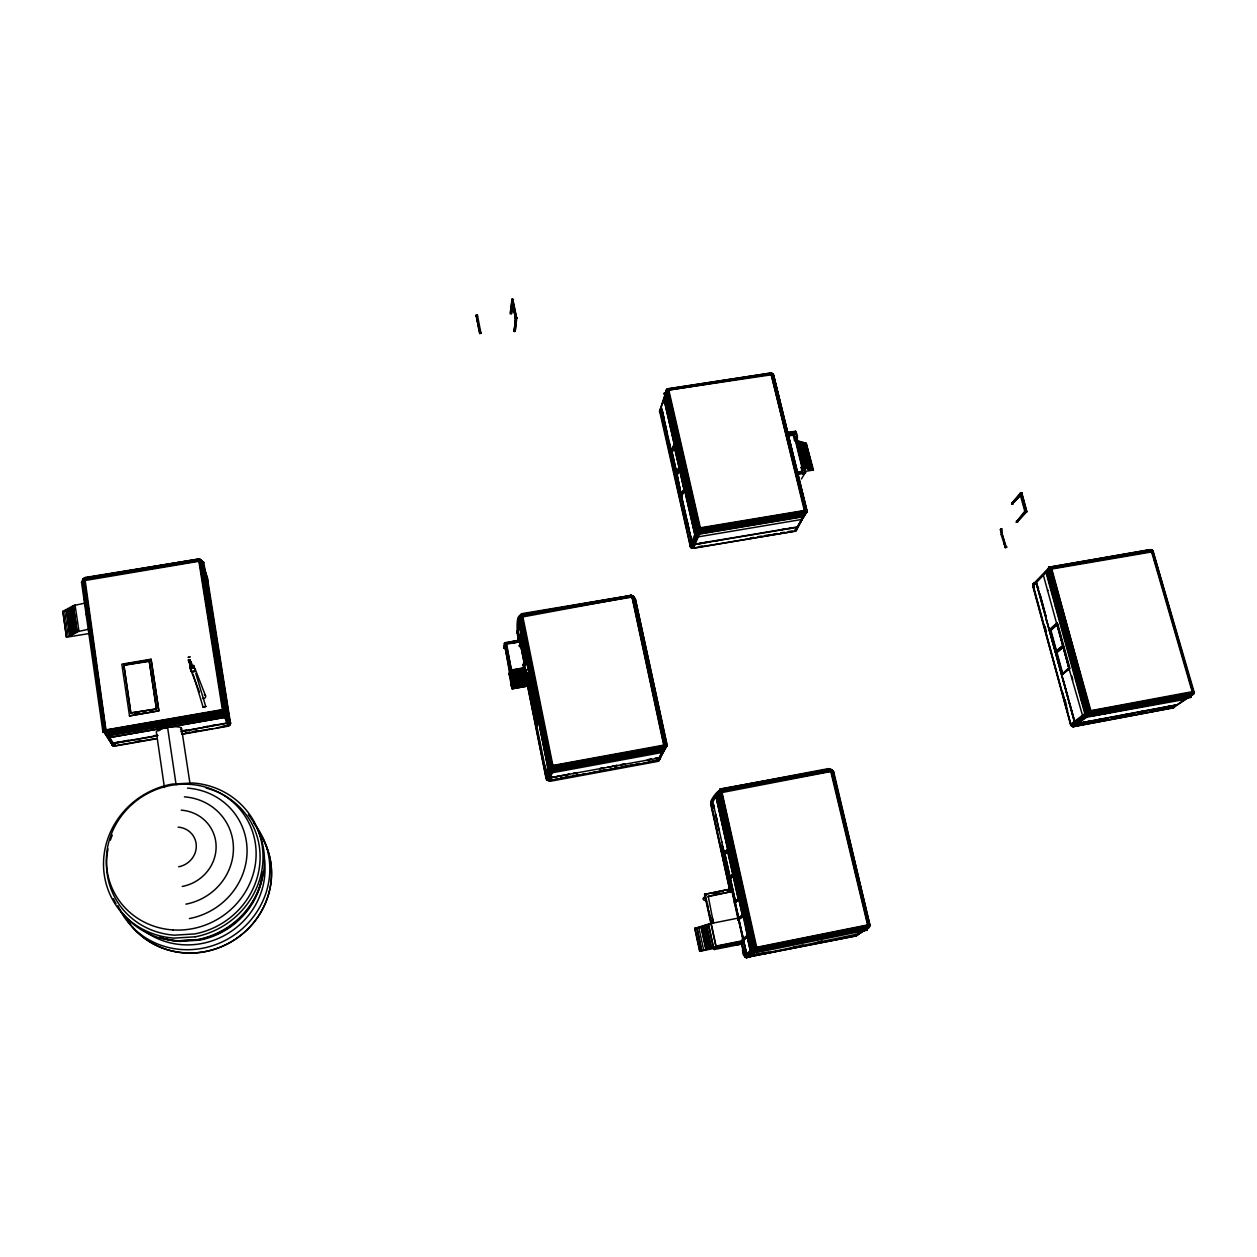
<?xml version="1.0" encoding="UTF-8"?>
<svg xmlns="http://www.w3.org/2000/svg" width="1257" height="1257" viewBox="0 0 1257 1257"><rect width="100%" height="100%" fill="white"/><g stroke="black" fill="none" stroke-linecap="round" stroke-linejoin="round"><path stroke-width="1.5" d="M157.219 738.629L114.34 746.187L106.452 733.648L85.083 579.807L83.528 578.283L198.732 559.349L198.999 560.166L198.81 559.019L85.35 577.45L85.507 578.613M527.154 683.981L511.835 687.092L511.143 680.304L511.128 681.404L526.4 678.434L526.73 680.084L511.238 683.085L510.908 678.356L510.971 679.503M713.74 800.458C704.187 810.089 720.151 783.127 721.989 792.224L756.683 947.291L756.18 950.716L746.202 957.693L744.458 956.168L741.221 942.012M1034.574 584.049L1050.381 567.017L1051.952 568.981L1153.345 551.65L1152.323 552.813M523.54 673.029L510.483 674.742L510.656 677.46L525.976 674.585L510.656 677.46L510.358 674.506L510.373 675.575L510.688 674.585L525.772 671.929L510.232 674.993L525.787 671.961L510.342 674.836L525.819 672.134L526.416 678.481L511.175 681.105C512.275 687.768 509.918 673.359 510.483 675.512L525.756 672.715L510.515 675.638L510.452 674.459L510.499 675.402L525.74 672.542L510.436 675.323L517.585 674.066M510.751 677.57L510.703 676.659L525.992 673.878L510.641 677.193L526.039 674.082L525.882 675.088M526.212 675.826L510.735 679.299L526.259 676.187M526.463 678.073L511.379 680.43L511.096 681.467L526.494 678.073L511.3 680.98L510.106 672.542L510.263 673.453L525.536 670.735L510.263 673.469L525.536 670.688L510.169 673.438L509.965 670.232M526.667 679.738L511.615 683.164L526.683 679.817L511.363 682.252L511.379 683.415L526.714 680.006L511.19 682.96L511.835 684.484L526.934 681.954L527.249 686.133L512.055 688.82L509.321 675.04L510.185 671.097M526.934 684.594L527.123 683.745L511.96 687.029L511.379 684.829L526.934 682.048L526.29 678.78M1034.087 586.469C1031.431 584.819 1035.061 581.064 1033.521 586.453L1071.2 725.666L1072.457 726.499L1089.175 714.133L1090.856 710.676L1050.931 567.881L1049.438 567.378L1032.893 584.458L1033.694 587.098M548.728 779.717L550.676 781.194L658.699 761.223L660.632 757.83M660.711 412.437L659.626 411.636L667.561 388.884L668.881 390.456L700.322 527.799L699.772 531.601L692.764 548.209L690.612 546.402L660.019 409.656L660.742 411.668M1021.8 492.917L1020.354 493.184L1026.136 511.52L1016.332 522.315L1026.136 511.662L1020.81 492.665L1021.8 492.917L1026.828 511.662L1017.337 521.938M1048.904 568.4L1048.605 567.3L1150.941 549.655L1192.123 691.507C1193.914 695.231 1195.046 693.597 1191.997 691.727L1090.856 710.676L1071.357 724.928M204.514 569.468L207.405 578.361L208.599 590.491M700.275 527.641L697.022 529.276L690.077 545.947L691.727 546.355L690.863 547.455L697.289 529.967L700.322 527.799L804.37 510.499L806.774 511.473L804.48 514.223L700.542 531.57L697.729 530.595L665.959 390.377L772.584 374.617L773.558 375.042L806.695 510.766L797.205 528.678L795.791 530.705L794.895 530.281M1073.164 726.64L1090.683 714.259L1091.029 710.645L1089.929 714.29L1073.399 726.562L1072.598 725.745M526.039 670.122L510.169 672.464L525.583 669.824L510.232 672.605L510.436 673.375L510.201 672.369L525.599 669.84L526.055 674.176L510.515 677.429L526.007 673.909L510.641 676.58L510.531 677.444L510.625 674.993L523.525 673.124M511.175 677.146C509.933 674.82 511.112 680.556 511.159 678.544M526.196 676.58L510.735 678.937L510.986 681.184L504.45 643.238L520.084 640.002L505.801 642.673L511.379 670.044L506.461 642.956L506.272 644.322M511.363 680.43L526.369 678.371L511.206 680.477L511.08 681.404L511.049 680.351L511.19 681.404L526.416 678.544M511.395 683.399L511.316 682.268L526.683 680.006M631.517 595.472L633.607 596.494L631.093 595.724L522.331 614.327L520.634 615.679L550.597 766L553.284 767.791L664.026 747.444L665.739 744.867L633.167 596.415L519.55 617.517L549.576 766.707L550.896 768.671L553.253 769.158L664.01 748.795L665.959 747.287L663.727 745.118L631.595 595.331L521.608 613.699L521.765 615.302C521.466 611.923 524.185 616.778 521.969 616.433L552.247 766L664.246 745.715L632.24 597.044L522.723 615.38L521.969 616.433L522.755 616.15M674.239 445.119L674.113 444.255L671.631 453.306L674.223 445.764M665.959 747.287L663.727 745.118L553.049 765.434C544.36 766.817 548.445 791.769 545.569 772.709M511.3 680.838L511.41 683.195L526.62 680.32L511.348 682.598L511.772 684.515L526.903 681.985L511.363 684.719L526.84 682.362L546.057 778.35L547.439 778.853L546.308 779.073M511.536 682.551L511.332 683.399L511.615 682.394M527.044 684.358L511.725 687.076L511.819 686.133L527.107 683.619L511.599 686.652L511.143 682.912L526.683 679.817M511.819 686.133C511.945 687.06 511.159 682.912 511.819 685.096L526.824 682.205M512.055 686.322L511.835 687.265L511.803 686.401L527.123 683.887L511.646 687.06L511.52 684.562L526.903 681.954M674.459 444.459L670.987 452.881L681.137 496.656L681.184 495.682M744.458 956.168L756.683 947.291L867.377 924.979L869.467 927.038L867.471 928.546L756.855 950.873L754.483 950.386L753.084 948.344L718.485 793.214L830.563 771.562C834.821 770.824 830.358 767.587 830.814 771.735L868.351 928.075L855.561 935.994L746.784 957.221M724.126 854.21L738.488 917.201M748.465 936.198L742.478 940.095M1150.941 549.655C1148.018 550.189 1154.853 551.713 1150.579 549.938L1051.025 567.316L1049.548 568.604L1088.578 711.195L1091.186 712.908L1192.39 693.927L1193.836 692.591M516.737 318.351L515.307 317.958L514.286 331.471L515.197 331.361L516.737 318.351L512.84 299.339L511.615 299.465L512.809 299.245M727.63 850.156L727.504 849.276L724.016 854.226M727.944 849.669L739.336 898.959L734.559 903.107L738.362 898.771M510.766 675.213L510.091 672.935L525.505 670.547L510.232 673.265L510.216 672.432L525.63 670.185M510.295 675.386L525.74 672.589L510.468 675.418L510.358 674.506M510.625 677.334L525.976 674.632L510.531 677.334M526.29 676.187L510.892 679.409L510.876 678.513L510.829 679.471L510.766 678.529L511.63 685.128L511.552 684.201L511.63 685.128L526.84 682.315L511.615 684.437L511.599 685.332M511.74 686.306L511.835 687.265L511.52 684.515L526.856 682.441M510.609 676.675L525.96 674.49L510.578 677.177M115.204 745.197L115.141 746.155L115.141 744.553M510.201 672.369L510.326 673.438L525.473 670.704M476.152 315.507L477.346 314.706L480.96 333.341L479.813 333.514L478.87 329.758L476.152 315.507L477.299 315.334M522.771 616.323L552.876 765.45L548.79 780.644L547.989 780.55L546.701 779.607L550.283 768.137L553.049 765.434L553.253 769.158L549.592 780.613L547.298 780.22L548.728 780.566M525.253 668.74L525.127 667.624L509.855 670.311L509.651 674.915M479.813 333.514L476.199 314.863M480.96 333.341L479.86 332.885M516.753 318.272L515.669 318.445L512.023 299.292L510.169 313.873L511.505 313.669L512.935 301.036L511.583 301.224M510.232 673.076L504.34 643.6L518.277 641.981M511.128 678.874L511.049 678.623M526.934 682.048L511.63 685.128L511.552 684.264M729.767 890.302L710.661 803.993L720.968 789.569L756.07 947.872L868.131 925.278L831.301 771.06L721.911 791.234L721.188 792.334L721.989 792.224M206.808 576.774L206.604 578.393M509.713 670.39L509.981 671.238L525.269 668.645M229.167 724.032L230.502 723.545L225.836 710.598L222.395 709.608L106.625 729.798L107.301 733.601L115.047 746.077L115.408 745.197L112.706 745.59L103.655 731.134L82.349 580.97L198.685 561.313C197.349 559.522 200.507 558.752 198.622 559.255M526.274 676.125L511.049 679.047M712.829 801.196L711.525 801.4L712.2 802.814M514.003 331.377L515.889 317.675L514.286 331.471M664.56 398.029L663.775 398.265L684.327 488.659L681.247 496.656L684.861 488.345L674.538 444.695M1034.48 584.096L1034.841 582.745L1033.458 583.594M523.603 665.079C524.562 671.945 528.239 639.892 524.719 665.613L523.933 665.754M523.839 666.226L525.646 656.531L523.525 666.194M665.424 748.104L663.539 745.15L664.01 748.795L657.474 760.721L664.764 748.543L663.727 745.118L666.21 745.668L666.289 746.815L659.485 759.417L657.474 760.721L656.783 759.809M164.431 787.542L156.292 731.794A12.869 3.064 -8.9 0 1 167.48 727.504A12.869 3.064 -8.9 0 1 180.757 727.52L181.448 729.013A12.869 3.064 -8.9 0 1 180.505 729.924M1176.583 705.02L1193.883 693.393C1192.689 689.574 1192.107 693.173 1191.919 695.262L1090.683 714.259L1087.855 713.269L1048.118 568.95C1050.993 565.933 1053.303 570.364 1048.118 570.395L1032.783 586.076L1070.54 724.488L1071.718 724.393M1193.883 692.073L1193.616 694.068L1173.064 707.895L1171.603 707.157L1173.739 707.675L1171.603 707.157M1173.519 705.774L1175.012 706.073L1173.425 707.754M1174.179 705.664L1172.404 707.88L1073.588 726.499L1072.975 725.729M1174.714 705.523L1173.975 707.377L1172.011 707.597M207.405 578.361L207.216 577.403M512.149 299.575L510.483 312.632M670.987 452.881L674.019 444.287M511.505 313.669L512.73 299.197M203.131 707.235L205.755 706.434L203.131 707.235L193.169 674.255M205.739 706.528L195.793 673.453M515.197 331.361L516.407 317.691L512.935 301.036M712.31 801.95L711.038 801.966L719.397 790.323L721.942 792.02L718.627 792.256L718.485 793.214M803.679 516.313L807.308 511.678L773.558 375.042M1051.81 569.201L1051.371 568.415L1151.962 551.163L1192.814 691.444L1192.217 692.481L1090.306 711.179L1051.795 569.012L1048.432 568.761L1088.169 713.033L1090.903 713.976L1192.155 694.98L1192.186 691.696L1193.443 693.958L1191.919 695.262M831.835 769.693L830.563 771.562L829.62 769.143L720.827 789.632M1034.055 586.155L1032.893 584.458M1033.018 585.825L1034.008 584.238M1056.681 623.613L1049.611 629.851L1057.074 623.126L1068.953 668.3M216.361 727.913L229.355 725.572L224.657 712.672L222.395 709.608L198.873 561.298L199.454 559.161M1011.964 504.261L1021.438 494.284L1011.964 504.261L1011.775 503.209L1021.705 492.681M1068.859 668.315L1061.914 674.789L1062.919 674.271L1056.791 651.896M858.06 933.181L857.95 933.967L860.888 932.097M690.863 547.455L697.729 530.595L700.306 527.83L700.542 531.57L693.393 548.335L795.021 531.13L804.48 514.223C803.129 510.625 806.334 509.431 806.287 513.092M228.145 724.551L229.905 724.99L225.239 712.091L222.19 709.639L227.8 725.902M691.114 546.418L693.173 548.036L794.848 531.271L805.203 514.019L771.279 374.775C775.098 373.722 770.635 373.612 769.677 374.099L769.174 373.628M505.455 647.983C502.25 650.607 505.487 640.756 505.581 644.118M504.104 648.219L504.78 643.568M504.261 648.345L504.685 644.652M504.654 648.486L505.974 644.605M504.858 648.471L505.455 644.92M505.613 644.322L506.005 642.453M505.801 643.71L506.115 642.421M806.774 511.473L795.791 530.705M747.962 936.449L743.704 914.185L737.828 919.307L738.299 918.568M738.032 920.093L743.233 913.965M796.467 529.716L796.907 528.223M795.272 529.716L796.577 530.187L797.205 528.678M748.481 936.151L742.903 940.566M633.009 595.991L631.485 597.515L630.731 595.504M710.739 802.453L729.516 888.448M718.407 792.413L719.177 791.454L721.942 792.02L718.894 790.92M538.546 721.141L548.429 770.368L518.214 618.475L519.424 618.271L549.388 767.273L548.052 767.838L549.278 767.618M517.617 628.484L520.021 615.317L521.309 614.202L522.739 616.134C514.082 610.383 517.743 638.289 518.67 641.808M525.127 667.624L525.316 668.488L510.028 671.159L509.242 674.553L509.808 670.672M509.336 674.71L509.933 671.238L510.986 671.442M517.051 633.229L517.271 630.37M517.79 629.804L518.481 626.049M519.487 622.152L518.685 622.294L525.457 656.61L523.383 666.131M711.525 801.4L711.038 801.966M666.21 745.668L664.089 748.056L553.3 768.42L550.707 767.54L520.037 617.046L520.917 614.61L522.739 616.134L520.005 616.354L519.55 617.517M659.391 758.254C659.674 756.274 659.281 762.135 659.909 757.185M511.866 684.609L526.809 682.252M522.142 639.609L520.854 646.287L519.471 646.538L521.466 635.523L522.676 635.319M521.592 636.906L525.049 656.908M512.055 688.82L527.249 686.133M521.906 638.147L522.284 636.183L520.979 636.859L522.425 636.592L526.023 654.488M771.279 374.775L770.918 373.973L668.174 390.251L699.898 528.443L805.046 510.782L771.232 374.602L771.704 372.999L772.568 373.738M660.679 412.013L659.705 410.583M659.831 412.139L660.491 409.153L660.004 410.002M665.644 391.32L668.63 389.261L772.207 373.91L805.517 511.426L699.175 528.851L667.436 390.911C669.604 387.109 668.096 390.738 666.257 391.43L698.232 529.873L700.683 530.705L804.653 513.375L806.538 510.562L804.323 510.326M229.151 723.545L230.487 722.759L225.82 709.796L222.363 709.404M1049.579 629.788L1056.917 623.032L1069.487 668.818M523.226 665.283L524.735 656.405L526.133 656.17M198.92 561.455L202.11 561.502L225.647 711.383L223.149 713.347L107.301 733.601C101.974 734.277 109.343 726.326 103.875 731.904L112.879 745.684M524.798 662.643L525.803 657.788M748.308 936.214L742.62 940.393M525.693 657.285L526.416 656.405M536.44 725.65L536.535 726.625L527.17 679.424M511.992 686.432L511.992 686.715M114.921 744.568L114.34 746.187L113.413 745.951L105.635 733.475L106.421 729.846L105.682 730.207L223.149 709.891L199.376 560.701L84.329 579.556L105.682 730.207M521.074 636.78L522.393 636.451M519.502 616.747L520.147 615.694L522.739 616.134M516.863 632.711L516.926 631.03M517.083 632.208L517.318 630.637M526.667 679.22L528.129 672.731L529.181 672.982M526.777 679.346L528.317 672.621L538.012 720.905L538.719 720.465L536.88 726.075M526.95 679.424L528.537 672.652M528.694 672.809L527.264 679.707L528.804 676.203M537.289 725.996L527.861 679L528.631 675.48M228.475 725.698L230.298 724.299L225.647 711.383L222.395 709.608L228.68 726.075L228.255 725.242L230.298 724.299M805.816 513.626L804.37 510.499L806.35 512.777L804.606 513.877L700.636 531.224L697.902 530.281L665.833 391.037M509.242 674.553L510.766 670.154L505.503 643.741L504.56 643.254M510.845 679.393L526.149 676.439M516.737 318.021L515.873 317.832M533.235 697.714L531.947 703.119L532.748 702.977M532.842 699.803L533.628 696.504M190.42 664.482C194.536 663.775 184.245 653.844 190.42 664.482L191.441 668.441L192.777 668.221L189.634 659.642M192.777 668.221L191.551 665.11L190.216 665.346L189.728 662.172L191.064 661.936L189.76 663.445L190.404 664.482M229.638 724.503L229.748 723.372M230.267 724.441L230.502 723.545M225.663 710.394L223.055 713.065L107.175 733.318L104.85 732.831M536.111 726.342L538.53 719.9L536.802 726.436M536.236 726.53L538.012 720.905M538.122 720.874L536.535 726.625L526.966 678.859M746.862 957.63L756.855 950.873L756.871 947.275L745.511 957.347L741.819 943.944M85.35 577.45L85.256 579.744L82.742 579.367L83.025 582.494L81.516 582.227L82.773 582.022L103.765 729.814M692.104 546.952L691.287 547.879L699.63 528.16M692.12 547.565L692.764 548.209M695.325 530.784L664.262 393.19L665.393 393.001L696.677 530.108L695.325 530.784L696.472 530.595L693.55 517.774L692.403 517.963M546.057 778.35L549.576 766.707L552.813 765.277M659.579 411.228L666.603 389.654M523.069 664.513L524.452 664.277L546.795 775.663M660.318 412.815L659.642 411.573M661.229 407.582L669.415 445.308M662.769 403.434L664.434 398.06M1025.916 511.238L1016.237 522.189M547.423 780.126L552.844 765.466L552.137 765.827M569.374 774.155L550.252 777.879L561.675 775.773M663.68 749.376L663.759 750.916L553.206 771.279L553.064 769.74L663.68 749.376L667.263 745.621L635.225 598.426L634.047 598.631L647.339 659.815M755.944 947.684L756.667 947.322L755.221 950.763L746.202 957.693M632.098 596.242L521.278 615.757L552.326 767.006L665.142 745.7L632.302 595.629M671.112 453.039L674.396 444.365M681.593 496.106L672.118 452.756L674.915 444.632M525.693 657.002L523.273 666.021M630.213 595.127L630.307 596.729M679.613 465.97L676.219 473.465L679.613 465.97L674.978 445.638M548.162 780.11L552.844 765.466M681.153 495.242L677.272 474.753L679.079 469.757M679.676 468.091L677.272 474.753M634.047 598.631L634.094 597.515L631.721 597.672M634.298 597.656L665.864 746.202L667.058 745.982L635.225 598.426M734.748 903.202L739.336 898.959M681.954 496.044L684.861 488.345M515.779 317.785L511.96 299.637M103.86 731.668L104.3 732.58L106.421 729.846M515.621 317.832L511.709 299.527M661.418 407.551L691.994 542.176L691.35 542.883M835.732 785.405L833.171 771.484L830.814 771.735M796.859 527.327L694.854 544.438L710.394 541.547M803.742 515.574L804.009 516.658L700.243 533.989L700.196 532.402L804.009 515.071L804.276 516.171L700.448 533.502M1032.767 584.709L1033.175 583.829L1033.647 585.338M867.471 928.546C865.523 923.534 871.887 925.671 867.676 927.917L757.044 950.245L754.97 949.821L753.744 948.029L719.177 791.454L721.157 789.71L829.809 769.284M869.64 926.11L856.488 935.742L855.2 934.689M526.777 678.937L536.33 726.593L537.917 720.905L528.223 672.668L528.349 673.516M773.306 374.382L771.232 374.602L770.84 373.078L771.672 373.03M710.724 802.642L711.069 801.746M795.917 529.763L795.54 531.067M802.045 471.108L801.149 467.447L802.437 467.243L795.87 440.421L794.581 440.626L793.246 435.173L794.188 433.256L786.662 434.466M788.092 432.408L795.587 431.214L795.932 434.482M794.581 440.626L796.639 438.866L795.524 441.113L801.636 466.127M795.587 431.214C800.096 439.117 794.974 444.397 794.188 433.256M795.524 441.113L798.823 441.223L805.046 468.657L806.868 468.358L800.3 441.616L798.823 441.223M869.781 926.315L869.671 924.665L867.361 924.806M806.083 467.243L800.3 441.616M801.432 442.715L803.239 442.417L809.807 469.097L807.984 469.395L801.777 442.024L799.955 442.323M802.893 443.108L804.716 442.825L811.268 469.474L809.445 469.772L803.239 442.417M804.37 443.501L806.177 443.218L812.745 469.851L810.922 470.149L804.716 442.825M806.177 443.218L813.468 470.039L805.266 471.391M801.982 465.074L803.82 464.76L801.982 465.074L803.459 471.108L797.786 472.035M801.149 467.447L803.097 465.2M804.904 470.259L803.647 465.106M806.868 468.358L808.345 468.735L801.777 442.024M801.432 478.964L805.423 472.381M803.82 464.76L805.423 473.182L797.472 474.235M114.701 744.521L113.79 745.92L112.706 745.59M812.745 469.851L806.46 445.481M801.306 518.874L801.479 519.597M800.128 522.645L802.752 517.963M1026.765 511.835L1021.485 492.587M229.701 725.116L230.188 723.168L206.635 577.466M673.941 444.35L684.028 488.69L680.964 496.562L684.515 488.454M1112.241 710.928L1089.363 715.233L1089.678 716.364L1190.74 697.399L1192.909 692.544M82.742 579.367L82.365 580.451L85.052 579.776C81.658 579.273 82.868 577.654 85.052 579.776L84.266 580.09L85.083 579.98M83.402 578.864L104.268 730.396L106.924 732.187L222.756 711.965L224.563 710.551L201.183 561.25L198.59 559.522M859.631 932.05L858.044 934.077M866.544 929.143L866.827 930.384L868.398 926.456M1090.18 711.022L1088.468 713.787L1071.75 725.87L1072.661 726.405M665.707 392.027L668.928 390.628M525.426 656.814L526.432 656.563M718.863 792.554L720.151 788.972L829.62 769.143M700.306 527.83L691.334 547.722M720.198 790.496L720.151 788.972M720.23 789.82L710.786 803.537M869.671 924.665L833.752 771.971L832.574 772.191M711.383 805.391L712.012 805.878L710.692 803.961M510.688 675.386L525.725 672.542M190.216 659.768L189.65 661.323L188.644 660.035M748.025 936.056C749.156 933.244 747.428 935.365 742.29 939.278L743.311 938.948L738.503 919.103M869.467 927.038L855.766 935.994L747.459 957.174M856.41 934.47L855.608 935.208M857.62 934.689L856.284 935.742M738.189 898.849L738.927 899.305M106.389 729.641L103.655 731.134M1011.696 503.476L1020.48 492.885M1033.034 584.096L1033.615 583.295M1049.705 567.237L1048.385 568.305L1051.763 569.012L1048.024 569.672L1032.798 585.149L1034.071 585.966M1000.383 529.558L1001.86 528.914L1000.383 529.558L1001.232 534.681L1005.27 547.659L1006.763 547.015L1005.27 547.659M723.561 853.786L727.504 849.276L738.566 899.462L734.559 903.107M727.614 849.261L723.576 853.959L727.803 849.355M723.796 854.179L727.913 849.543M724.378 853.817L726.86 851.319M725.069 854.399L728.4 850.549L724.283 854.556L725.069 854.399L730.128 877.119L729.327 877.276L733.224 873.804M719.601 790.244L718.705 793.041L754.059 949.663L756.965 950.653L867.613 928.326L868.98 927.635L867.409 925.011L869.828 925.655L869.813 924.743M1016.662 521.514L1024.769 511.238L1020.181 494.504M704.564 894.387L732.422 888.652L704.564 894.387L715.94 946.694L699.63 951.298L694.697 928.452L711.619 923.078L708.917 910.681M703.292 899.069L705.727 896.901L704.768 895.455L706.355 895.141M1152.905 551.336L1151.836 550.236L1153.203 552.012L1193.443 692.717M719.931 789.302L828.63 768.577M1194.119 692.261L1192.123 691.507M706.843 901.976L706.104 898.598M730.128 877.119L732.187 874.919M730.458 878.706L733.868 875.092L729.673 878.863L730.458 878.706L735.565 901.678L734.764 901.835L739.037 898.299L734.465 902.557M833.752 771.971L832.26 772.521M1070.807 725.132L1070.634 724.252L1087.085 711.918L1090.793 710.488M667.923 388.916L770.588 373.078L667.373 388.837L667.436 390.487L668.881 390.456L667.027 389.214L666.32 390.189M1048.605 567.3L1147.987 549.938M698.751 927.289L703.7 950.151M510.405 675.229L526.463 672.259M1038.911 593.367L1039.932 593.728L1046.107 617.108L1040.246 595.551M1048.165 590.319L1047.442 590.444M200.036 559.365L198.889 561.266C201.874 559.664 199.219 558.627 201.639 560.339L203.367 565.823M704.847 894.057L711.179 923.047M707.707 896.728L733.004 891.276L708.225 896.147L713.442 923.015L712.216 917.374M734.434 902.919L738.252 899.352L727.175 849.575M83.826 578.456L83.103 578.786M1049.878 630.024L1057.546 623.378L1069.911 668.425L1061.914 674.789M1051.151 630.181L1057.498 624.336L1050.412 630.307L1056.1 651.079L1063.265 645.297L1056.823 650.953M1151.553 551.76L1153.078 551.132L1151.491 551.587L1151.396 549.749M747.192 936.591L748.009 936.418L743.201 913.43M737.906 918.836L743.421 913.902M1090.856 710.676L1071.215 725.682M723.655 853.644L738.158 919.417L743.233 914.687M742.62 916.243L743.406 915.52L737.875 920.234L743.138 916.447M743.264 915.332L742.447 915.489L715.987 796.639M756.667 947.322L744.961 956.797M716.191 946.065L743.924 940.487L744.16 942.373L743.767 940.629M714.039 948.391L714.29 949.506L716.899 947.197L716.647 946.097L714.023 948.407L699.63 951.298M1057.2 652.399L1063.673 646.742L1056.477 652.54L1062.212 673.516M684.405 488.627L663.806 398.155M742.746 939.168L732.407 891.669M742.541 940.252L748.025 935.648M1061.835 674.349L1068.749 668.048M1061.851 674.71L1069.079 668.803L1043.373 575.219M744.018 941.76L740.719 944.211L740.483 943.096L742.746 942.184L738.975 943.08M720.56 806.146L717.857 794.078L716.663 794.298L751.152 949.145L752.644 948.689L718.093 793.748L716.883 793.984L751.419 948.941M743.107 939.78L746.045 953.922L749.706 956.388L858.264 933.935M744.537 944.494L746.422 953.843L745.212 948.375M753.807 952.24L753.996 953.073L867.173 930.164M190.388 656.908L188.063 657.317L189.163 657.38M1050.773 585.636L1046.908 571.621L1045.808 571.809L1084.665 713.112L1086.268 712.53L1047.364 571.165L1046.264 571.369L1085.152 712.735M1069.503 702.6L1074.656 721.439L1073.651 721.989M1082.607 715.704L1069.141 669.085M1085.215 717.401L1186.027 699.206M1089.678 716.364L1191.306 697.022M1193.443 693.958L1091.076 713.505L1088.609 712.672L1048.935 569.908L1050.066 567.268M1025.571 511.52L1020.778 493.121M1182.947 700.07L1186.105 697.949M665.456 747.852L553.284 768.875L550.425 767.901L519.66 616.527M586.013 773.762L549.403 780.534L657.49 760.721L658.982 759.982L666.446 746.045L666.147 744.945L663.696 744.914M657.678 760.076L658.527 760.014M868.807 925.435L870.347 924.963M795.272 531.035L796.325 530.533M1049.611 629.6L1050.711 629.663L1056.289 650.042M666.587 389.497L667.561 388.884M112.69 743.94C110.066 743.28 112.816 746.092 114.026 744.961M631.674 597.484L633.858 596.855L634.314 597.861M511.819 299.685L515.307 317.958M84.47 596.447L84.753 600.249M1174.745 706.717L1173.284 706.748M720.057 789.883L720.968 789.569M721.392 790.056L719.695 792.664L754.891 948.925L757.075 949.648L868.728 926.818L869.325 924.649L832.134 770.337L830.029 769.63L720.418 790.182M691.837 546.654L690.329 546.826M1049.438 567.378L1050.695 567.08M1172.765 707.99L1073.887 726.609C1071.844 725.022 1075.489 727.347 1072.944 726.53M522.048 613.982L521.231 614.327L522.174 614.045M794.628 531.24L795.712 530.91M668.205 388.712L667.624 389.906M668.41 388.884L666.791 391.147L698.138 528.396L700.699 530.061L804.621 512.746L806.161 511.473L772.866 374.162M756.62 947.118C747.648 948.124 742.101 966.036 742.604 945.83M832.888 770.745L830.767 771.531L830.233 769.158L831.207 769.378M201.167 560.119L198.889 561.266C202.031 561.313 201.623 559.255 201.733 561.329L225.254 709.482L224.752 711.478L107.049 732.831L104.944 732.407L103.86 730.663M751.686 955.477L768.813 952.005M799.263 945.861L803.066 945.091M818.291 942.012L822.109 941.242M751.529 955.603L764.837 952.916M793.371 947.149L797.174 946.38M818.103 942.153L821.905 941.383M749.266 956.797L753.116 956.027M762.716 954.079L778.099 950.968M787.715 949.019L803.082 945.924M812.698 943.976L822.314 942.027M843.447 937.753L853.063 935.821M718.156 946.034L742.903 941.069L742.463 939.12M718.8 946.82L722.618 946.05M726.42 945.28L741.661 942.231M744.317 942.231L716.427 947.935L711.242 923.455L738.252 918.081M714.29 949.506L740.75 944.196L733.098 945.405M751.152 949.145L752.377 948.909L726.31 831.961L725.1 832.197M751.073 950.418L750.303 946.914L751.12 950.371L750.256 950.575L746.988 935.601L750.319 950.528L754.059 953.042M866.89 928.923L756.4 951.219L756.415 952.68L756.133 951.423M746.595 953.717L712.798 801.526M711.022 923.188L713.992 922.481M694.697 928.452L703.951 926.613M748.606 933.354L747.475 929.677L746.265 929.913L747.381 933.605L748.606 933.354L748.889 934.611M742.95 913.666L744.411 913.195L744.443 914.672M714.243 892.989L723.325 891.213M726.955 890.49L732.391 889.422M714.102 893.146L717.731 892.439M726.797 890.647L732.234 889.579M721.864 842.379L721.691 841.562M722.744 846.338L731.998 889.83M715.563 813.986L719.067 830.5M1082.466 723.938L1086.252 723.231M1122.297 716.443L1126.083 715.72M1107.448 719.758L1072.457 726.499M1111.251 719.035L1134.034 714.746M1137.836 714.039L1147.327 712.248M1151.113 711.541L1172.105 707.581M720.497 811.566L721.707 811.331L722.964 816.956M1084.665 713.112L1085.781 712.892L1051.245 587.396M1190.976 695.891L1089.85 714.872L1090.165 716.019M1116.059 710.221L1138.936 705.931M1142.754 705.208L1152.292 703.417M1156.094 702.71L1178.972 698.405M1182.79 697.698L1190.41 696.268L1190.74 697.399M1102.279 714.196L1106.066 713.489M1039.46 593.273L1036.004 582.714L1074.656 721.439M1091.092 720.905L1077.406 723.655L1176.803 704.957M1098.429 719.695L1102.578 718.753M1125.188 714.667L1129.006 713.945M1138.575 712.138L1142.723 711.195M1165.333 707.11L1169.151 706.387M1081.02 699.882L1082.151 699.662M554.856 769.724L634.911 754.986M638.729 754.294L663.492 749.738L663.759 750.916M553.3 770.934L663.947 750.57M565.414 769.52L569.295 768.75M613.605 760.642L617.486 759.872M627.102 758.16L630.983 757.39M552.09 772.804L661.999 752.487M573.192 773.448L576.994 772.741M599.856 768.53L603.674 767.823M613.196 766.063L617.014 765.356M620.817 764.665L624.635 763.957M647.496 759.731L651.315 759.039M655.117 758.332L658.904 758.238M1075.709 680.556L1076.825 680.351M565.493 775.066L569.295 774.375M573.113 773.668L576.916 772.961M599.778 768.75L603.58 768.043M607.398 767.336L616.92 765.576M620.722 764.885L624.525 764.177M647.386 759.951L651.189 759.259M655.007 758.552L658.809 757.845M659.014 758.018L550.315 777.674M560.826 778.067L570.442 776.292M574.292 775.569L578.141 774.862M601.239 770.588L605.088 769.881M614.704 768.106L618.554 767.399M622.404 766.691L632.035 764.9M635.885 764.193L639.734 763.486M649.35 761.711L653.2 761.004M589.863 773.055L639.939 763.8M643.804 763.093L655.353 760.956M1049.736 630.26L1070.634 708.037M536.378 725.226L537.179 725.085M525.52 670.594L510.326 673.438M1055.33 606.424L1056.43 606.22M532.449 701.453L531.648 701.595L533.738 696.064M1046.61 621.524L1046.264 618.963M1047.49 623.425L1062.306 676.219M526.479 656.861L525.52 657.301M104.048 731.763L102.76 731.983L104.284 732.124M226.056 710.456L227.454 710.614L226.197 710.833L201.89 560.779M1051.276 567.598L1055.094 566.938M1058.928 566.263L1062.746 565.603M1072.315 563.922L1076.133 563.262M1079.967 562.586L1083.785 561.926M1087.619 561.25L1091.437 560.591M1108.658 557.574L1112.476 556.914M1116.31 556.238L1120.128 555.578M1123.947 554.903L1127.78 554.243M1137.349 552.561L1141.167 551.902M1144.986 551.226L1148.819 550.566M106.107 735.046L106.955 734.905L106.154 735.125M111.763 733.915L107.913 734.591L108.086 735.816L223.715 715.579L223.385 714.007L107.693 734.229L108.086 735.816M115.628 733.255L140.674 728.871M144.524 728.196L161.87 725.163M165.72 724.488L169.569 723.812M173.419 723.136L190.765 720.104M194.615 719.428L219.676 715.06M226.48 714.07L227.313 713.929L225.741 704.187M107.866 735.439L223.715 715.579M138.333 731.668L142.151 730.993L138.364 731.747M163.221 727.316L159.388 727.976L170.921 726.043M167.055 726.64L170.873 725.965M511.615 668.834L510.719 670.358L505.235 643.568L518.575 642.076M509.808 670.515L525.175 667.86M525.206 668.096L510.389 670.704L504.968 643.411M109.736 739.823L110.317 741.033M157.565 735.534L113.319 743.311L128.654 740.216M153.668 735.816L157.518 735.141M182.516 730.757L186.366 730.081M203.681 727.033L207.531 726.357M211.38 725.682L215.214 725.006M113.271 742.918L121.096 741.787M153.794 736.052L157.628 735.376M203.775 727.269L207.625 726.593M182.579 731.15L226.826 723.372M109.893 741.111L113.46 743.547L157.691 735.769M180.772 731.715L226.763 722.979M136.165 741.52L139.983 740.844M185.737 732.8L189.54 732.124M193.358 731.464L197.176 730.788M221.955 726.436L225.757 725.76M155.287 738.645L115.22 745.7L113.146 744.992M182.014 733.947L212.543 728.589M181.982 734.308L227.941 726.2M520.131 675.905L516.328 676.58L520.162 676.03M514.647 678.859L518.45 678.183M521.388 635.948L522.598 635.743M522.472 637.943L521.074 638.179L524.845 657.662M505.675 644.307L519.958 641.84L524.09 662.47M504.654 645.124L506.225 644.857M519.785 645.092L520.587 644.951M130.744 712.955L156.544 708.917L130.744 712.955L123.783 665.22L149.222 660.899L156.544 708.917M134.845 713.112L138.49 712.483M142.135 711.855L145.781 711.211M149.442 710.582L153.087 709.954M135.033 713.473L138.679 712.829M158.932 710.802L129.518 715.909L158.932 710.802L151.06 659.218L121.819 664.167L129.518 715.909M525.52 651.173L524.326 651.377L525.143 654.614L526.353 654.41M526.667 655.164L525.379 655.777L526.589 655.573M195.165 670.657L191.331 671.301L189.791 666.131L193.641 665.472L195.165 670.657L193.641 665.472M1001.232 534.681L1002.3 534.492L1006.354 547.486M518.135 618.915L519.33 618.711M633.874 599.086L635.068 598.882M1003.683 543.731L1004.752 543.543M518.01 629.081L519.817 641.18M1004.987 546.591L1006.056 546.418M123.862 664.293L151.264 659.658M1026.042 511.96L1026.828 511.662M123.783 665.22L149.426 661.339M1016.473 520.791L1017.714 520.587L1018.06 521.828M191.221 662.958L191.425 664.042L190.168 660.946M189.838 664.356L188.409 660.082M189.791 666.131L190.106 668.237L193.971 667.577M1000.666 530.627L1001.735 530.438L1002.3 534.492M630.951 595.441L520.917 614.61M781.634 529.59L785.484 528.946M789.333 528.301L793.183 527.657M694.854 544.438L702.553 543.15M706.403 542.505L710.252 541.846M714.102 541.201L717.951 540.557M789.16 528.616L793.01 527.971M698.593 546.669L702.412 546.025M750.146 538.012L753.98 537.368M757.798 536.723L761.616 536.079M765.434 535.435L769.253 534.791M773.071 534.162L776.889 533.518M780.707 532.874L784.525 532.23M788.343 531.585L792.161 530.941M88.084 629.348L76.944 631.815L73.267 605.685L84.376 603.219M73.597 606.267L71.523 606.597L75.184 632.711L77.258 632.365L73.267 605.685M71.853 607.194L69.795 607.524L73.44 633.622L75.499 633.277L71.523 606.597M807.308 511.678L806.177 511.866L806.538 510.562M70.109 608.105L68.051 608.451L71.68 634.518L73.754 634.188L69.795 607.524M68.365 609.032L66.307 609.362L69.936 635.429L72.01 635.084L68.051 608.451M70.266 635.979L68.208 636.325L64.578 610.289L66.637 609.944L69.936 635.429M66.574 610.713L62.85 611.201L66.464 637.22L90.363 633.355M701.909 532.559L801.809 515.889M695.624 534.351L694.822 534.571L684.499 489.287L694.854 534.476L698.311 536.849L801.526 519.502M87.55 614.422L86.293 614.626L87.801 614.877M202.691 563.026L203.775 562.335L202.11 561.502M803.569 468.28L805.391 467.981M683.855 488.03L679.927 467.368M797.347 473.7L800.898 473.119M798.195 473.81L805.737 472.585M205.897 574.543L229.12 720.198L224.233 688.71M688.129 499.218L689.276 499.029L665.22 393.582L664.089 393.755M514.207 675.009L518.025 674.396M84.957 577.984L198.81 559.019M669.023 442.731L669.588 443.485M669.934 445.041L688.679 529.166M787.369 432.848L792.664 431.999M789.27 433.099L792.806 432.534M788.375 434.513L794.015 433.618L795.477 439.604M796.058 434.199L794.99 432.188M787.62 436.085L793.246 435.173M795.65 439.243L797.488 438.96M671.741 427.333L672.872 427.144M667.577 409.059L668.708 408.871M725.462 946.615L729.311 945.987M515.071 317.88L516.721 317.864M478.87 329.758L480.017 329.585M479.593 332.445L480.755 332.272M514.93 330.135L513.799 331.172M476.356 316.56L477.519 316.387M477.047 320.755L478.194 320.582M857.133 935.287L855.514 934.47M829.431 769.205L830.516 769.237M114.214 746.108L115.251 746.014M504.764 646.946L503.978 648.046M630.825 595.378L631.658 595.409M692.497 547.643L693.503 548.178L692.528 548.068M855.561 935.994L857.368 934.737M770.242 372.889L771.075 372.873M770.101 373.109L771.154 373.062M114.481 746.061L111.7 744.411M1069.188 668.834L1056.728 623.063M712.389 803.946L710.661 804.134M746.187 957.488L747.098 957.85M199.36 559.224L200.224 559.318M1072.315 726.389L1073.399 726.562M1150.689 549.592L1151.569 549.796M1150.422 549.733L1151.679 550.016M671.458 452.661L681.42 496.562M521.372 636.592L519.471 646.538M1151.161 549.89L1152.15 550.252M1152.041 550.582L1050.271 568.667L1090.369 712.138L1193.427 692.277L1152.323 550.817M666.147 744.945L633.858 596.855M1081.853 715.83L1085.514 718.093M1073.981 721.738L1077.5 724.032M189.854 659.721L191.63 664.057M1071.985 726.075L1070.933 724.959M691.35 547.879L690.329 546.622M745.574 957.331L744.615 956.121M104.268 732.312L104.897 733.114M1152.575 550.597L1153.36 551.807M633.465 596.305L634.047 596.949M748.072 935.805L742.321 940.236L742.557 941.352M112.313 745.181L111.7 743.814M189.728 662.172L190.184 662.91L188.943 659.752M66.464 637.22L62.913 611.311M1033.191 586.548L1070.775 724.519M1070.634 724.252L1070.995 725.069M190.106 668.237L199.47 692.088M189.87 661.229L191.551 665.11L191.064 661.936M773.165 374.225L773.526 375.309M195.134 669.023L205.488 695.655M832.763 770.73L833.108 771.625M659.878 412.296L690.25 546.308M690.077 545.947L690.486 546.936M546.009 778.209L546.528 779.104M204.514 570.788L205.582 576.24M204.357 568.29L207.436 578.11L230.44 722.964M1153.14 551.572L1194.04 691.743M1153.423 554.95L1156.126 564.252M1158.294 571.699L1159.912 577.277M1160.997 581.001L1167.486 603.344M1169.654 610.792L1171.273 616.386M1172.357 620.11L1178.846 642.453M1181.014 649.9L1182.633 655.478M1183.717 659.202L1186.419 668.52M1188.588 675.967L1191.29 685.269M1154.476 560.261L1156.11 565.854M1185.807 698.452L1185.917 699.285M1177.149 704.721L1077.705 723.435M103.875 731.904L82.553 580.718M1049.061 566.844L1049.359 567.944M1045.353 572.014L1045.478 572.831M1071.891 676.282L1072.802 680.037M1050.082 629.568L1062.432 674.695M1049.972 629.537L1062.354 674.789M1070.823 708.728L1074.311 721.502L1036.287 582.431L1038.612 588.842M1049.768 629.537L1062.259 674.852M1063.328 679.99L1068.481 698.829M1012.859 502.816L1013.205 504.057M1044.913 626.143L1046.468 631.815M1065.025 699.835L1066.564 705.491M1062.511 692.088L1065.088 701.532M1066.125 705.303L1067.664 710.975M1001.452 529.386L1001.735 530.438M1000.776 529.103L1005.679 547.204M798.918 443.705L804.606 466.881M796.482 435.896L797.315 439.306M797.347 440.814L803.474 465.828M797.441 443.297L803.129 466.504M802.5 472.946L802.799 474.188M773.401 374.822L807.025 512.165M773.558 378.184L775.396 385.71M776.323 389.481L779.073 400.779M781.367 410.191L785.499 427.129M786.426 430.9L789.176 442.197M791.47 451.609L792.853 457.265M796.529 472.318L804.339 504.324M797.032 527.013L694.995 544.124M667.121 433.319L662.188 410.913M833.03 771.405L870.001 925.199M837.995 794.864L839.346 800.52M840.257 804.307L842.064 811.865M842.96 815.636L845.678 826.98M846.574 830.751L848.381 838.309M849.276 842.08L851.995 853.424M852.89 857.195L854.697 864.753M855.608 868.54L858.311 879.869M860.574 889.312L864.627 906.328M866.89 915.772L868.697 923.329M828.316 768.907L828.599 770.101M699.976 532.889L700.243 533.989M698.185 536.016L698.311 536.849M689.7 500.899L693.126 515.889M664.262 393.19L695.53 530.297M689.763 508.881L690.58 512.542M673.783 444.679L683.777 488.58M688.82 529.826L691.649 542.238M672.385 453.196L676.957 473.339M662.376 410.882L664.042 418.251M687.28 521.404L688.867 529.26M689.857 532.732L691.869 542.49M669.211 443.532L691.649 542.238M661.575 416.271L662.879 422.006M672.872 466.033L674.176 471.768M682.865 510.043L684.594 517.711M685.458 521.529L686.762 527.28M723.796 820.711L725.886 830.091M745.904 922.622L747.475 929.677M740.074 901.033L740.876 904.6M742.966 915.599L747.302 935.067M716.034 796.577L742.494 915.442M724.77 853.739L729.767 876.192M730.176 878.077L735.612 902.557M713.583 805.014L714.322 808.345M715.971 815.809L716.789 819.47M713.395 805.046L714.133 808.377M723.372 850.015L735.046 903.092M738.723 919.181L743.186 939.246M720.654 844.453L722.351 852.105M729.877 888.448L711.163 803.694M707.377 903.594L708.147 907.13M708.539 924.225L713.536 947.181M708.304 924.461L713.3 947.401M706.497 924.822L711.493 947.762M706.245 925.073L711.226 947.998M648.172 663.633L666.053 745.841M704.831 925.356L709.828 948.281M704.58 925.608L709.561 948.516M702.977 925.922L707.958 948.831M702.757 926.158L707.722 949.051M701.155 926.472L706.12 949.365M700.919 926.708L705.884 949.585M696.944 927.635L701.705 950.685L696.771 927.823M694.964 928.185L699.913 951.046M510.028 671.222L509.855 670.232L509.981 671.238M521.608 613.699L521.844 614.862M552.954 770.07L553.206 771.279M521.624 632.695L522.346 636.231M521.608 632.774L522.503 637.346M524.672 648.879L525.41 652.524M548.099 764.539L548.869 768.326M518.214 618.475L548.162 767.508M526.086 659.124L538.279 720.764M521.325 636.828L525.159 656.657M528.05 672.825L537.697 720.874M519.047 634.219L519.722 637.645M519.078 634.958L519.832 638.697M526.73 674.082L527.5 677.916M545.271 766.016L547.125 775.789M520.492 644.134L523.855 660.915M536.739 728.683L539.803 744.003M541.736 753.572L543.653 763.14M517.507 634.801L518.654 640.551M527.484 684.594L546.292 778.429M83.873 596.352L84.675 600.752M1056.76 624.101L1056.901 624.902M674.585 445.559L674.726 446.361M1194.024 691.586L1194.15 692.466M209.212 594.357L209.825 598.206M210.438 602.056L212.292 613.605M214.224 626.882L214.931 631.045M215.466 634.644L217.492 646.334M219.331 657.898L221.106 669.808M221.782 673.296L222.332 677.554M223.008 680.995L223.62 684.861M203.775 562.335L227.454 710.614M204.2 568.777L207.311 588.213M207.892 591.984L211.317 613.353M211.899 617.14L216.235 644.291M216.817 648.078L219.928 667.514M220.509 671.301L225.16 700.385M190.954 665.283L191.441 668.441M744.663 916.149L745.118 919.087L743.908 919.338L743.217 914.907M181.527 728.18L190.121 784.494M176.121 784.792L167.652 727.866A11.282 2.687 -8.9 0 0 164.824 728.463M151.06 659.218L158.728 710.409M151.5 673.563L152.081 677.366M153.888 690.297L154.454 694.1M149.222 660.899L156.339 708.508M124.003 665.644L130.964 713.347M85.555 605.56L86.089 610.698M86.372 613.903L86.529 615.082M81.516 582.227L102.995 732.344M75.011 604.758L79.002 631.47M659.564 410.945L659.626 411.903M230.487 722.759L230.455 723.718M705.837 898.127A1.666 1.618 53.5 0 1 705.963 895.283M706.418 899.289A1.65 1.618 53.8 0 1 704.658 900.373A1.65 1.618 53.8 0 1 703.244 898.786A1.65 1.618 53.8 0 1 704.517 897.152M158.649 730.82A11.282 2.687 -8.9 0 1 160.158 729.987M206.148 788.029A77.793 73.849 -30.4 0 1 259.885 862.758A77.793 73.849 -30.4 0 1 194.788 933.92L174.534 935.177A77.793 73.849 -30.4 0 1 108.023 848.946M110.38 840.179A77.793 73.849 -30.4 0 1 112.282 835.104M178.164 827.137A20.835 19.751 -29.4 0 1 196.296 845.93A20.835 19.751 -29.4 0 1 178.683 866.764M181.244 810.168A40.114 38.04 -29.5 0 1 216.11 846.338A40.114 38.04 -29.5 0 1 182.265 886.452M184.433 796.859A56.408 53.485 -29.7 0 1 233.425 847.721A56.408 53.485 -29.7 0 1 185.926 904.144M187.513 788.108A68.569 65.05 -29.9 0 1 247.063 849.936A68.569 65.05 -29.9 0 1 189.398 918.568M248.336 814.646A79.992 75.986 -30.7 0 1 197.333 939.608L176.499 940.896A79.992 75.986 -30.7 0 1 118.849 908.277M115.958 903.594A79.992 75.986 -30.7 0 1 113.444 898.739M253.647 822.911A80.118 76.174 -31.4 0 1 230.392 937.502A80.118 76.174 -31.4 0 1 117.891 905.637M264.143 857.965A75.216 71.508 -31.3 0 1 227.36 933.81A75.216 71.508 -31.3 0 1 143.235 930.07M262.886 872.688A76.111 72.325 -31 0 1 199.47 940.157L179.657 941.383A76.111 72.325 -31 0 1 160.425 937.518M262.634 872.091A76.237 72.45 -31 0 1 199.093 939.67L179.264 940.896A76.237 72.45 -31 0 1 166.835 939.01M163.363 938.099A76.237 72.45 -31 0 1 160 937.031M204.31 694.618A2.137 2.011 -17.6 0 1 205.52 697.211A2.137 2.011 -17.6 0 1 202.754 698.436M192.761 667.844A2.247 2.121 -16.4 0 1 195.275 670.295A2.247 2.121 -16.4 0 1 191.912 671.772A2.247 2.121 -16.4 0 1 191.692 668.315M83.543 579.776L105.211 730.93L223.715 710.566L200.146 560.465L85.005 578.44L83.543 579.776M868.854 925.168L867.581 926.645L757.044 948.925L755.457 948.422L720.858 790.952L831.773 770.635L868.854 925.168M519.33 645.501L520.461 645.909L519.33 645.501M667.907 412.72L667.121 412.94L667.907 412.72M224.626 717.386L109.72 737.498L224.657 717.448M522.833 636.906L521.624 637.11L522.331 641.463L523.54 641.259L522.833 636.906M195.228 936.811L174.173 938.115A80.794 76.693 -30.4 0 1 103.514 864.989A80.794 76.693 -30.4 0 1 172.288 784.069L192.887 782.985A80.794 76.693 -30.4 0 1 263.027 855.844A80.794 76.693 -30.4 0 1 195.228 936.811M831.537 771.562L830.736 771.547L831.537 771.562M173.01 929.929A75.829 71.963 -30.1 0 0 249.813 824.812A75.829 71.963 -30.1 0 0 120.908 816.641A75.829 71.963 -30.1 0 0 173.01 929.929M236.992 938.146A79.128 75.263 -31.7 0 0 261.252 835.921A79.097 75.231 -31.7 0 1 236.96 938.115A79.097 75.231 -31.7 0 1 131.969 926.393A79.128 75.263 -31.7 0 0 236.992 938.146M127.617 920.627A79.128 75.263 -31.7 0 0 130.807 925.026A79.097 75.231 -31.7 0 1 127.648 920.611"/></g></svg>
